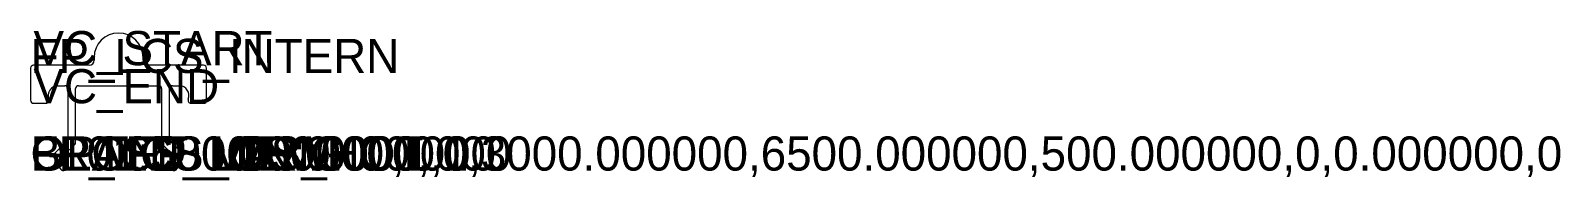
# Model space of a CAD drawing. Header units: metres. Extents: x -41 to 116, y -1 to 170.
# Drawn here: x -40.8 to 115.7, y 155.1 to 170.5 of the extents above.
import ezdxf

# ---------------------------------------------------------------- set-up
doc = ezdxf.new("R2010")
doc.units = ezdxf.units.M

msp = doc.modelspace()

# ---------------------------------------------------------------- linework, layer by layer
for p, q in [((-34.261172, 167.700211), (-34.261172, 167.400211)), ((-29.261172, 167.400211), (-29.261172, 167.700211)), ((-40.761172, 166.600211), (-40.761172, 163.300211)), ((-34.761172, 166.900211), (-40.461172, 166.900211)), ((-23.061172, 166.900211), (-28.761172, 166.900211)), ((-22.761172, 163.300211), (-22.761172, 166.600211)), ((-37.961172, 164.800211), (-37.261172, 164.800211)), ((-36.961172, 164.500211), (-36.961172, 159.324475)), ((-36.161172, 158.993104), (-36.161172, 164.500211)), ((-35.861172, 164.800211), (-27.661172, 164.800211)), ((-27.361172, 164.500211), (-27.361172, 158.993104)), ((-26.561172, 159.324475), (-26.561172, 164.500211)), ((-26.261172, 164.800211), (-25.561172, 164.800211)), ((-40.461172, 163.000211), (-39.161172, 163.000211)), ((-24.361172, 163.000211), (-23.061172, 163.000211)), ((-37.049039, 159.112343), (-38.246223, 157.91516)), ((-37.354988, 157.675024), (-36.249039, 158.780972)), ((-27.273304, 158.780972), (-26.167355, 157.675024)), ((-25.27612, 157.91516), (-26.473304, 159.112343)), ((-38.325682, 157.311607), (-37.741571, 156.299897)), ((-37.048751, 156.699897), (-37.402664, 157.312892)), ((-26.119679, 157.312892), (-26.473592, 156.699897)), ((-25.780772, 156.299897), (-25.196661, 157.311607))]:
    msp.add_line(p, q)
for centre, radius, start, end in [((-31.761172, 167.700211), 2.5, 0, 180), ((-40.461172, 166.600211), 0.3, 90, 180), ((-34.761172, 167.400211), 0.5, 270, 0), ((-28.761172, 167.400211), 0.5, 180, 270), ((-23.061172, 166.600211), 0.3, 0, 90), ((-37.961172, 163.800211), 1, 90, 202.619865), ((-37.261172, 164.500211), 0.3, 0, 90), ((-35.861172, 164.500211), 0.3, 90, 180), ((-27.661172, 164.500211), 0.3, 0, 90), ((-26.261172, 164.500211), 0.3, 90, 180), ((-25.561172, 163.800211), 1, 337.380135, 90), ((-40.461172, 163.300211), 0.3, 180, 270), ((-39.161172, 163.300211), 0.3, 270, 22.619865), ((-24.361172, 163.300211), 0.3, 157.380135, 270), ((-23.061172, 163.300211), 0.3, 270, 0), ((-37.261172, 159.324475), 0.3, 315, 0), ((-36.461172, 158.993104), 0.3, 315, 0), ((-27.061172, 158.993104), 0.3, 180, 225), ((-26.261172, 159.324475), 0.3, 180, 225), ((-37.892669, 157.561607), 0.5, 135, 210), ((-37.395161, 156.499897), 0.4, 210, 30), ((-37.142856, 157.462892), 0.3, 135, 210), ((-26.127182, 156.499897), 0.4, 150, 330), ((-26.379487, 157.462892), 0.3, 330, 45), ((-25.629674, 157.561607), 0.5, 330, 45)]:
    msp.add_arc(centre, radius, start, end)

# ---------------------------------------------------------------- texts
for tag, p in [('VC_START', (-40.461172, 166.900211)), ('FP_LCS_INTERN', (-40.761172, 166.099897)), ('VC_END', (-40.461172, 163.000211)), ('OPTI:500.000000,1,0,3000.000000,6500.000000,500.000000,0,0.000000,0', (-40.761172, 156.099897)), ('GLASS_MIN:0.000000', (-40.761172, 156.099897)), ('GLASS_MAX:0.000000', (-40.761172, 156.099897)), ('FRONT_VIEW', (-40.761172, 156.099897)), ('BL01:6800.000000,,1', (-40.761172, 156.099897)), ('FP_LCS_ORIG', (-40.761172, 156.099897)), ('FP_LCS_HOT', (-30.761172, 156.099897))]:
    msp.add_attdef(tag, p, '', height=3.5)

doc.saveas('drawing.dxf')
